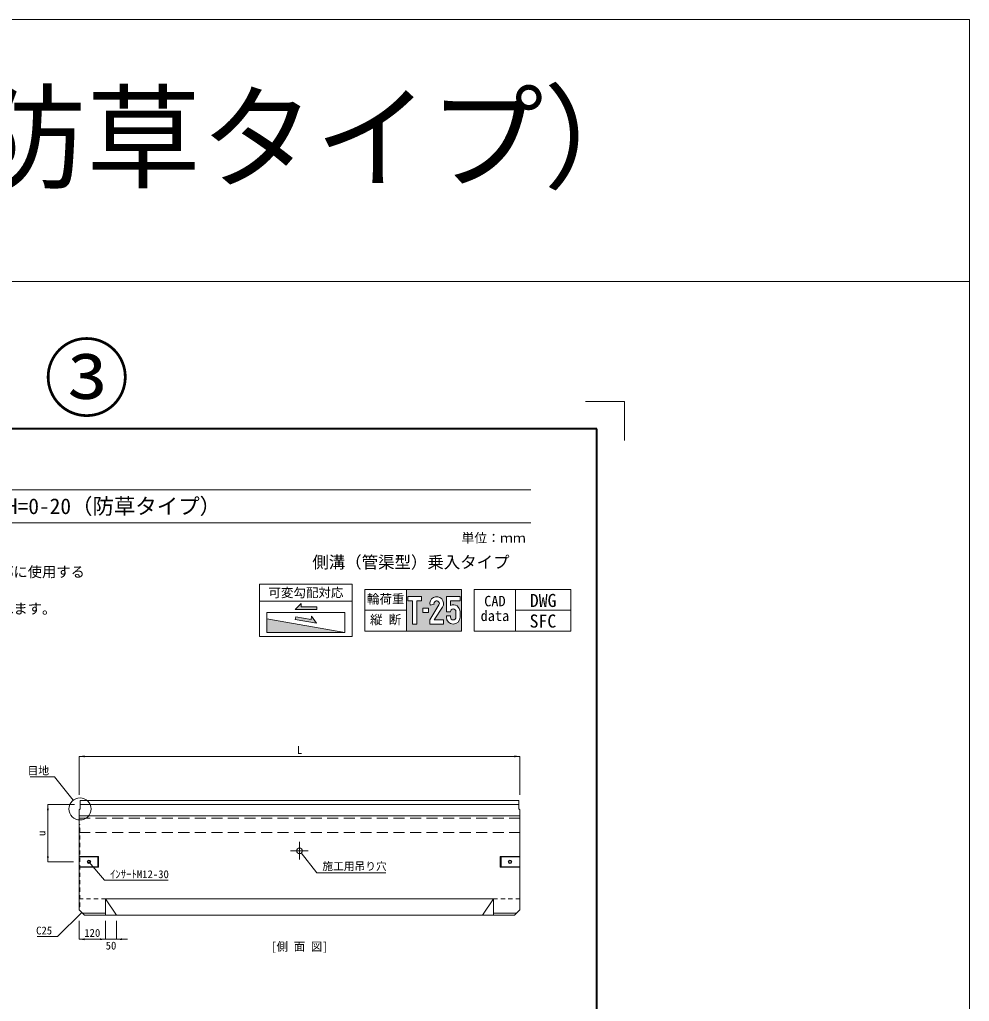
# Model space of a CAD drawing. Units: millimetres at full size, sheet at 1:25. Extents: x 14445 to 39803, y 612 to 10010.
# Drawn here: x 35499 to 39803, y 5561 to 10010 of the extents above; entities that cross this region are included whole.
import ezdxf
from ezdxf.enums import TextEntityAlignment as Align

# ---------------------------------------------------------------- set-up
doc = ezdxf.new("R2010")
doc.units = ezdxf.units.MM
doc.header["$LTSCALE"] = 25
for name, pattern in [('USER1', [1.35, 0.75, -0.6]), ('USER3', [1.35, 0.75, -0.6]), ('USER4', [3, 2, -1]), ('USER5', [12.8, 11, -0.6, 0.6, -0.6])]:
    doc.linetypes.add(name, pattern=pattern)
for name, color, linetype, lineweight in [('0_2', 7, 'Continuous', 20), ('Defpoints_3', 7, 'Continuous', 13), ('インサート', 3, 'USER3', 9), ('ハッチング', 7, 'Continuous', 5), ('図枠', 7, 'Continuous', 5), ('寸法線', 7, 'Continuous', 13), ('引出線', 4, 'Continuous', 13), ('本体', 2, 'Continuous', 13), ('枠', 1, 'Continuous', 20), ('目地', 132, 'Continuous', 5), ('補助線', 8, 'USER5', 9)]:
    doc.layers.add(name, color=color, linetype=linetype, lineweight=lineweight)
doc.layers.add('文字', color=7, linetype='Continuous')
doc.layers.add('集水桝', color=7, linetype='Continuous')
doc.styles.add('ＭＳ ゴシック', font='')
doc.styles.get('ＭＳ ゴシック').set_extended_font_data('MS Gothic')

# ---------------------------------------------------------------- blocks, each defined once
blk = doc.blocks.new('filled_arrow')
at = {"color": 0, "linetype": 'Continuous', "lineweight": -2}
blk.add_solid([(7.5, 1.25), (0, 0), (7.5, -1.25)], dxfattribs=at)

msp = doc.modelspace()

# ---------------------------------------------------------------- hatches: boundary and pattern name
at = {"layer": 'ハッチング'}
h = msp.add_hatch(color=256, dxfattribs=at)
h.paths.add_polyline_path([(37501.08, 7239.41), (37501.08, 7426.91), (37251.08, 7426.91), (37251.08, 7239.41)])
h.paths.add_polyline_path([(37297.96, 7270.66), (37279.21, 7270.66), (37279.21, 7376.91), (37257.33, 7376.91), (37257.33, 7395.66), (37319.83, 7395.66), (37319.83, 7376.91), (37297.96, 7376.91)], flags=16)
h.paths.add_polyline_path([(37357.33, 7289.41), (37399.01, 7357.51, 0.53298), (37390.48, 7376.09, 0.53298), (37376.51, 7361.17), (37358.4, 7356.32, -0.5398), (37393.49, 7394.59, -0.5398), (37414.65, 7347.17), (37376.45, 7289.41), (37419.83, 7289.41), (37419.83, 7270.66), (37357.33, 7270.66)], flags=16)
h.paths.add_polyline_path([(37326.08, 7323.78), (37326.08, 7342.53), (37351.08, 7342.53), (37351.08, 7323.78)], flags=16)
h.paths.add_polyline_path([(37432.33, 7301.91), (37432.33, 7308.16), (37451.08, 7308.16), (37451.08, 7301.91, 1), (37476.08, 7301.91), (37476.08, 7326.91, 0.41421), (37463.58, 7339.41, 0.41421), (37451.08, 7326.91), (37432.33, 7326.91), (37432.33, 7395.66), (37494.83, 7395.66), (37494.83, 7376.91), (37451.08, 7376.91), (37451.08, 7355.55, -0.54057), (37494.83, 7326.91), (37494.83, 7301.91, -1)], flags=16)
for color, points in [(256, [(36774.58, 7348.82), (36774.58, 7364.19), (36747.22, 7336.83), (36844.82, 7336.83), (36844.82, 7348.82)]), (256, [(36774.58, 7348.82), (36774.58, 7364.19), (36747.22, 7336.83), (36844.82, 7336.83), (36844.82, 7348.82)]), (256, [(36819.2, 7291.92), (36750.02, 7304.01), (36747.95, 7292.2), (36844.09, 7275.39), (36821.85, 7307.05)]), (256, [(36750.02, 7304.01), (36747.95, 7292.2), (36844.09, 7275.39), (36821.85, 7307.05), (36819.2, 7291.92)]), (251, [(36972.54, 7233.03), (36619.5, 7294.75), (36619.5, 7233.03)])]:
    msp.add_hatch(color=color, dxfattribs=at).paths.add_polyline_path(points)

# ---------------------------------------------------------------- linework, layer by layer
at = {"layer": '0_2'}
for p, q in [((36586.24, 7451.28), (36586.24, 7215.03)), ((36586.24, 7451.28), (37005.8, 7451.28)), ((37005.8, 7451.28), (37005.8, 7215.03)), ((37063.58, 7426.91), (37063.58, 7239.41)), ((37063.58, 7426.91), (37501.08, 7426.91)), ((37251.08, 7426.91), (37251.08, 7239.41)), ((37501.08, 7426.91), (37501.08, 7239.41)), ((37558.87, 7426.91), (37558.87, 7239.41)), ((37558.87, 7426.91), (37996.37, 7426.91)), ((37746.37, 7426.91), (37746.37, 7239.41)), ((37996.37, 7426.91), (37996.37, 7239.41)), ((36586.24, 7375.24), (37005.8, 7375.24)), ((36747.22, 7336.83), (36774.58, 7364.19)), ((36774.58, 7364.19), (36774.58, 7348.82)), ((36774.58, 7348.82), (36844.82, 7348.82)), ((36844.82, 7348.82), (36844.82, 7336.83)), ((36844.82, 7336.83), (36747.22, 7336.83)), ((36750.02, 7304.01), (36747.95, 7292.2)), ((36819.2, 7291.92), (36750.02, 7304.01)), ((36821.85, 7307.05), (36819.2, 7291.92)), ((36844.09, 7275.39), (36821.85, 7307.05)), ((37063.58, 7333.16), (37251.08, 7333.16)), ((37746.37, 7333.16), (37996.37, 7333.16)), ((36972.54, 7233.03), (36619.5, 7294.75)), ((36747.95, 7292.2), (36844.09, 7275.39)), ((36586.24, 7215.03), (37005.8, 7215.03)), ((37063.58, 7239.41), (37501.08, 7239.41)), ((37558.87, 7239.41), (37996.37, 7239.41))]:
    msp.add_line(p, q, dxfattribs=at)
msp.add_lwpolyline([(36619.5, 7322.64), (36972.54, 7322.64), (36972.54, 7233.03), (36619.5, 7233.03)], close=True, dxfattribs=at)
at = {"layer": 'Defpoints_3'}
for q in [(38063.26, 8280.04), (38240.03, 8103.27)]:
    msp.add_line((38240.03, 8280.04), q, dxfattribs=at)
at = {"layer": 'インサート', "linetype": 'Continuous'}
for centre, radius in [((35812.7, 6193.17), 8), ((35812.7, 6193.17), 6), ((37720.7, 6193.17), 8), ((37720.7, 6193.17), 6)]:
    msp.add_circle(centre, radius, dxfattribs=at)
at = {"layer": 'ハッチング'}
for p, q in [((37358.4, 7356.32), (37376.51, 7361.17)), ((37451.08, 7308.16), (37451.08, 7301.91)), ((37476.08, 7301.91), (37476.08, 7326.91)), ((37494.83, 7326.91), (37494.83, 7301.91))]:
    msp.add_line(p, q, dxfattribs=at)
for points in [[(37279.21, 7270.66), (37279.21, 7376.91), (37257.33, 7376.91), (37257.33, 7395.66), (37319.83, 7395.66), (37319.83, 7376.91), (37297.96, 7376.91), (37297.96, 7270.66)], [(37326.08, 7342.53), (37351.08, 7342.53), (37351.08, 7323.78), (37326.08, 7323.78)]]:
    msp.add_lwpolyline(points, close=True, dxfattribs=at)
for points in [[(37451.08, 7326.91), (37432.33, 7326.91), (37432.33, 7395.66), (37494.83, 7395.66), (37494.83, 7376.91), (37451.08, 7376.91), (37451.08, 7355.55)], [(37399.01, 7357.51), (37357.33, 7289.41), (37357.33, 7270.66), (37419.83, 7270.66), (37419.83, 7289.41), (37376.45, 7289.41), (37414.65, 7347.17)], [(37432.33, 7301.91), (37432.33, 7308.16), (37451.08, 7308.16)]]:
    msp.add_lwpolyline(points, dxfattribs=at)
for centre, radius, start, end in [((37388.51, 7363.94), 31.06, 327.32155, 194.20268), ((37388.51, 7363.94), 12.31, 328.53575, 192.98848), ((37463.58, 7326.91), 31.25, 0, 113.57818), ((37463.58, 7301.91), 31.25, 180, 0), ((37463.58, 7326.91), 12.5, 0, 180), ((37463.58, 7301.91), 12.5, 180, 0)]:
    msp.add_arc(centre, radius, start, end, dxfattribs=at)
at = {"layer": '図枠', "lineweight": 40}
for p, q in [((38115.03, 8155.04), (33490.03, 8155.04)), ((38115.03, 1280.04), (38115.03, 8155.04))]:
    msp.add_line(p, q, dxfattribs=at)
at = {"layer": '図枠', "lineweight": 13}
for p, q in [((33790.03, 7880.04), (37815.03, 7880.04)), ((33790.03, 7730.04), (37815.03, 7730.04))]:
    msp.add_line(p, q, dxfattribs=at)
at = {"layer": '寸法線'}
for p, q in [((35767.7, 6671.17), (37765.7, 6671.17)), ((35767.7, 6496.17), (35767.7, 6671.17)), ((37765.7, 6496.17), (37765.7, 6671.17)), ((35626.51, 6452.36), (35626.51, 6193.17)), ((35747.2, 6452.36), (35626.51, 6452.36)), ((35742.7, 6193.17), (35626.51, 6193.17)), ((35767.7, 5926.17), (35767.7, 5842.26)), ((35887.7, 5926.17), (35887.7, 5842.26)), ((35887.7, 5926.17), (35887.7, 5842.26)), ((35937.7, 5926.17), (35937.7, 5842.26)), ((35767.7, 5842.26), (35887.7, 5842.26)), ((35837.7, 5842.26), (35987.7, 5842.26))]:
    msp.add_line(p, q, dxfattribs=at)
at = {"layer": '引出線'}
for points in [[(35741.08, 6472.31), (35657.01, 6578.33), (35546.16, 6578.33)], [(36774.47, 6233.38), (36845.49, 6143.86), (37158.12, 6143.86)], [(35812.7, 6193.17), (35883.15, 6109.89), (36171.79, 6109.89)], [(35780.2, 5963.67), (35670.92, 5854.71), (35577.58, 5854.71)]]:
    msp.add_lwpolyline(points, dxfattribs=at)
at = {"layer": '引出線', "lineweight": 9}
msp.add_circle((35772.2, 6433.17), 50, dxfattribs=at)
at = {"layer": '本体'}
for p, q in [((35772.2, 6433.17), (35772.2, 6471.17)), ((35772.2, 6471.17), (37761.2, 6471.17)), ((35772.2, 6452.36), (37761.2, 6452.36)), ((37761.2, 6433.17), (37761.2, 6471.17)), ((35772.2, 6433.17), (35767.7, 6429.17)), ((35767.7, 5976.17), (35767.7, 6429.17)), ((37761.2, 6433.17), (37765.7, 6429.17)), ((37765.7, 5976.17), (37765.7, 6429.17)), ((35767.7, 6402.36), (37765.7, 6402.36)), ((35767.7, 5976.17), (35792.7, 5951.17)), ((37765.7, 5976.17), (37740.7, 5951.17)), ((35792.7, 5951.17), (37740.7, 5951.17))]:
    msp.add_line(p, q, dxfattribs=at)
at = {"layer": '本体', "color": 7, "linetype": 'USER4', "lineweight": 9}
msp.add_line((35767.7, 6391.17), (37765.7, 6391.17), dxfattribs=at)
at = {"layer": '本体', "color": 7, "linetype": 'USER4', "lineweight": 15}
msp.add_line((35767.7, 6326.17), (37765.7, 6326.17), dxfattribs=at)
at = {"layer": '本体', "lineweight": 5}
for p, q in [((35767.7, 6217.67), (35856.7, 6217.67)), ((35767.7, 6215.67), (35852.7, 6215.67)), ((35856.7, 6217.67), (35852.7, 6215.67)), ((35852.7, 6215.67), (35852.7, 6170.67)), ((35856.7, 6217.67), (35856.7, 6168.67)), ((37765.7, 6217.67), (37676.7, 6217.67)), ((37676.7, 6217.67), (37676.7, 6168.67)), ((37676.7, 6217.67), (37680.7, 6215.67)), ((37765.7, 6215.67), (37680.7, 6215.67)), ((37680.7, 6215.67), (37680.7, 6170.67)), ((35852.7, 6170.67), (35767.7, 6170.67)), ((35856.7, 6168.67), (35767.7, 6168.67)), ((35856.7, 6168.67), (35852.7, 6170.67)), ((37676.7, 6168.67), (37680.7, 6170.67)), ((37676.7, 6168.67), (37765.7, 6168.67)), ((37680.7, 6170.67), (37765.7, 6170.67)), ((35782.7, 5961.17), (35887.7, 5961.17)), ((37750.7, 5961.17), (37645.7, 5961.17))]:
    msp.add_line(p, q, dxfattribs=at)
at = {"layer": '本体', "color": 7, "linetype": 'USER3', "lineweight": 15}
for p, q in [((35887.7, 6026.17), (35767.7, 6026.17)), ((37645.7, 6026.17), (37765.7, 6026.17))]:
    msp.add_line(p, q, dxfattribs=at)
at = {"layer": '本体', "lineweight": 15}
for p, q in [((35887.7, 6026.17), (35887.7, 5951.17)), ((35887.7, 6026.17), (37645.7, 6026.17)), ((37645.7, 6026.17), (37645.7, 5951.17))]:
    msp.add_line(p, q, dxfattribs=at)
at = {"layer": '本体', "lineweight": 9}
for p, q in [((35887.7, 6026.17), (35937.7, 5951.17)), ((37645.7, 6026.17), (37595.7, 5951.17))]:
    msp.add_line(p, q, dxfattribs=at)
msp.add_circle((36766.7, 6243.17), 12.5, dxfattribs=at)
at = {"layer": '枠'}
for p, q in [((14444.57, 10010.48), (39802.53, 10010.48)), ((39802.53, 10010.48), (39802.53, 611.83)), ((31802.53, 8823.26), (39802.53, 8823.26))]:
    msp.add_line(p, q, dxfattribs=at)
at = {"layer": '目地', "linetype": 'USER1'}
for p, q in [((35767.7, 6364.17), (35770.9, 6362.17)), ((35767.7, 6346.17), (35770.9, 6348.17)), ((35770.9, 5990.17), (35770.9, 6362.17)), ((35767.7, 6006.17), (35770.9, 6004.17)), ((35767.7, 5988.17), (35770.9, 5990.17))]:
    msp.add_line(p, q, dxfattribs=at)
at = {"layer": '補助線'}
for p, q in [((36766.7, 6283.17), (36766.7, 6203.17)), ((36726.7, 6243.17), (36806.7, 6243.17))]:
    msp.add_line(p, q, dxfattribs=at)

# ---------------------------------------------------------------- block references
at = {"layer": '寸法線', "xscale": 3.33, "yscale": 3.33}
for p in [(35767.7, 6671.17), (35767.7, 5842.26), (35937.7, 5842.26)]:
    msp.add_blockref('filled_arrow', p, dxfattribs=at)
for p, rotation in [((37765.7, 6671.17), 180), ((35626.51, 6452.36), 270), ((35626.51, 6193.17), 90), ((35887.7, 5842.26), 180), ((35887.7, 5842.26), 180)]:
    msp.add_blockref('filled_arrow', p, dxfattribs=dict(at, rotation=rotation))
at = {"layer": '引出線', "xscale": 0.133, "yscale": 0.133}
for p, rotation in [((35741.08, 6472.31), 128.4), ((36774.47, 6233.38), 308.4), ((35812.7, 6193.17), 310.2), ((35780.2, 5963.67), 224.9)]:
    msp.add_blockref('filled_arrow', p, dxfattribs=dict(at, rotation=rotation))

# ---------------------------------------------------------------- texts
at = {"layer": '0_2', "style": 'ＭＳ ゴシック'}
msp.add_text('H=0-20（防草タイプ）', height=379.8, dxfattribs=at).set_placement((35802.53, 9171.85), align=Align.BOTTOM_CENTER)
msp.add_text('側溝（管渠型）乗入タイプ', height=54.59, dxfattribs=at).set_placement((36825.15, 7507.63), align=Align.BOTTOM_LEFT)
msp.add_text('可変勾配対応', height=41.54, dxfattribs=at).set_placement((36796.02, 7413.26), align=Align.MIDDLE_CENTER)
at = {"layer": 'ハッチング', "style": 'ＭＳ ゴシック'}
for s, p in [('輪荷重', (37157.33, 7384.67)), ('縦 断', (37157.33, 7290.92))]:
    msp.add_text(s, height=41.54, dxfattribs=at).set_placement(p, align=Align.MIDDLE_CENTER)
for s, p in [('CAD', (37604.05, 7398.86)), ('data', (37587.87, 7332.2))]:
    msp.add_text(s, height=47.47, dxfattribs=at).set_placement(p, align=Align.TOP_LEFT)
at = {"layer": '図枠', "style": 'ＭＳ ゴシック'}
msp.add_text('\u3000ＩＢＣ排水側溝 乗り入れ一体Ⅱ型 H=0-20（防草タイプ）', height=71.21, dxfattribs=at).set_placement((33790.03, 7805.04), align=Align.MIDDLE_LEFT)
msp.add_text('単位：ｍｍ', height=42.72, dxfattribs=at).set_placement((37646.51, 7661.17), align=Align.MIDDLE_CENTER)
for s, p in [('ＩＢＣ排水側溝の横断歩道部または交差点巻き込み部に使用する', (33916.51, 7531.17)), ('側溝と縁石が一体になっているため工期の短縮が図れます。', (33916.51, 7364.5))]:
    msp.add_text(s, height=47.47, dxfattribs=at).set_placement(p, align=Align.TOP_LEFT)
at = {"layer": '寸法線', "style": 'ＭＳ ゴシック'}
for s, p in [('L', (36766.7, 6699.92)), ('120', (35827.7, 5871.01)), ('50', (35912.7, 5813.51))]:
    msp.add_text(s, height=35.6, dxfattribs=at).set_placement(p, align=Align.MIDDLE_CENTER)
msp.add_text('u', height=35.6, rotation=90, dxfattribs=at).set_placement((35597.76, 6322.77), align=Align.MIDDLE_CENTER)
at = {"layer": '引出線', "style": 'ＭＳ ゴシック'}
for s, p in [('目地', (35632.01, 6624.28)), ('C25', (35645.92, 5899.71))]:
    msp.add_text(s, height=35.6, dxfattribs=at).set_placement(p, align=Align.TOP_RIGHT)
for s, p in [('施工用吊り穴', (36870.49, 6190.95)), ('ｲﾝｻｰﾄM12-30', (35908.15, 6154.89))]:
    msp.add_text(s, height=35.6, dxfattribs=at).set_placement(p, align=Align.TOP_LEFT)
at = {"layer": '文字', "style": 'ＭＳ ゴシック'}
msp.add_text('[側 面 図]', height=37.98, dxfattribs=at).set_placement((36766.7, 5808.78), align=Align.MIDDLE_CENTER)
at = {"layer": '補助線', "color": 1, "style": 'ＭＳ ゴシック'}
msp.add_text('③', height=284.8, dxfattribs=at).set_placement((35802.53, 8157.44), align=Align.BOTTOM_CENTER)
at = {"layer": '集水桝', "style": 'ＭＳ ゴシック'}
for s, p in [('DWG', (37810.46, 7330.47)), ('SFC', (37809.39, 7237.08))]:
    msp.add_text(s, height=59.34, dxfattribs=at).set_placement(p, align=Align.BOTTOM_LEFT)

doc.saveas('drawing.dxf')
